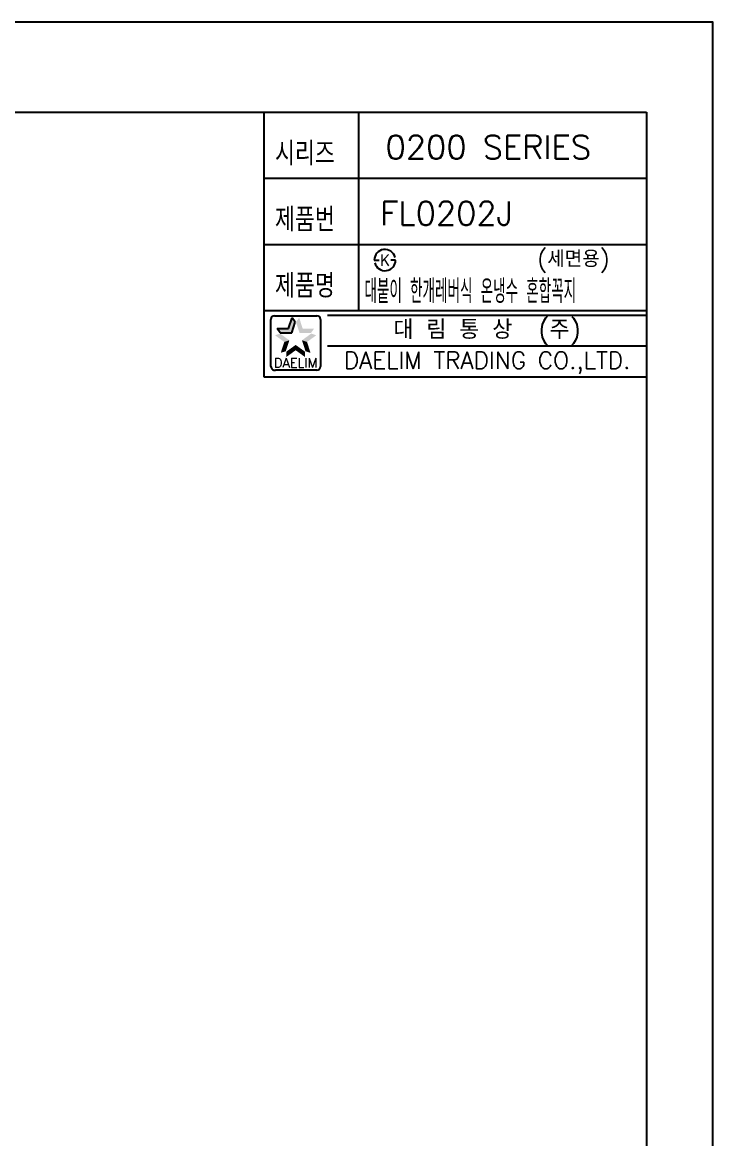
# Model space of a CAD drawing. Extents: x 10582 to 11176, y 338 to 758.
# Drawn here: x 11030.3 to 11176.4, y 521.4 to 757.7 of the extents above; entities that cross this region are included whole.
import ezdxf
from ezdxf.enums import TextEntityAlignment as Align

# ---------------------------------------------------------------- set-up
doc = ezdxf.new("R2010")
doc.units = 0
doc.header["$LTSCALE"] = 7
doc.header["$MEASUREMENT"] = 0
doc.layers.get('0').update_dxf_attribs({"color": 2, "linetype": 'CONTINUOUS'})
doc.layers.add('D', color=2, linetype='CONTINUOUS')
doc.layers.add('TXT', color=4, linetype='CONTINUOUS')
doc.styles.add('GHS', font='romans', dxfattribs={"bigfont": 'ghs'})
doc.styles.add('ROMANS', font='ROMANS.shx', dxfattribs={"height": 3.5})

msp = doc.modelspace()

# ---------------------------------------------------------------- linework, layer by layer
at = {"color": 7}
for p, q in [((11081.41, 738.66), (11081.41, 682.66)), ((11101.41, 738.66), (11101.41, 696.66)), ((11081.41, 724.66), (11162.41, 724.66)), ((11081.41, 710.66), (11162.41, 710.66)), ((11081.41, 696.66), (11162.41, 696.66)), ((11081.41, 682.66), (11162.41, 682.66))]:
    msp.add_line(p, q, dxfattribs=at)
at = {"color": 2, "linetype": 'Continuous'}
for p, q in [((11082.89, 684.8), (11082.89, 694.8)), ((11083.64, 695.55), (11092.64, 695.55)), ((11093.39, 694.8), (11093.39, 684.8)), ((11094.91, 695.66), (11162.41, 695.66)), ((11094.91, 689.16), (11162.41, 689.16)), ((11092.64, 684.05), (11083.89, 684.05))]:
    msp.add_line(p, q, dxfattribs=at)
at = {"color": 2}
for p, q in [((11086.65, 692.84), (11087.4, 695.15)), ((11088.06, 694.23), (11087.4, 695.15)), ((11084.89, 691.93), (11084.22, 692.84)), ((11084.22, 692.84), (11086.65, 692.84)), ((11087.31, 691.93), (11088.06, 694.23)), ((11084.89, 691.93), (11087.31, 691.93))]:
    msp.add_line(p, q, dxfattribs=at)
at = {"linetype": 'Continuous'}
msp.add_lwpolyline([(10582.41, 337.66), (11176.41, 337.66), (11176.41, 757.66), (10582.41, 757.66)], close=True, dxfattribs=at)
at = {"color": 2, "linetype": 'Continuous'}
for centre, radius, start, end in [((11083.64, 694.8), 0.75, 90, 180), ((11092.64, 694.8), 0.75, 0, 90), ((11083.76, 684.92), 0.884, 188.1301, 278.1301), ((11092.64, 684.8), 0.75, 270, 0)]:
    msp.add_arc(centre, radius, start, end, dxfattribs=at)
at = {"color": 2}
for points in [[(11086.65, 692.84), (11087.31, 691.93), (11087.4, 695.15), (11088.06, 694.23)], [(11088.88, 695.15), (11088.21, 694.23), (11089.63, 692.84), (11088.96, 691.93)], [(11084.22, 692.84), (11084.89, 691.93), (11086.65, 692.84), (11087.31, 691.93)], [(11089.63, 692.84), (11088.96, 691.93), (11092.05, 692.84), (11091.39, 691.93)], [(11085.73, 690.01), (11086.8, 690.36), (11083.77, 691.44), (11084.84, 691.79)], [(11084.98, 687.71), (11086.06, 688.06), (11085.73, 690.01), (11086.8, 690.36)], [(11092.51, 691.44), (11091.43, 691.79), (11090.55, 690.01), (11089.47, 690.36)], [(11090.55, 690.01), (11089.47, 690.36), (11091.29, 687.71), (11090.22, 688.06)], [(11088.14, 688.26), (11088.14, 689.39), (11086.18, 686.84), (11086.18, 687.97)], [(11090.1, 686.84), (11090.1, 687.97), (11088.14, 688.26), (11088.14, 689.39)]]:
    msp.add_solid(points, dxfattribs=at)
at = {"layer": 'D'}
for p, q in [((11104.79, 707.34), (11105.29, 707.34)), ((11105.29, 707.34), (11105.79, 707.34)), ((11108.79, 707.34), (11108.29, 707.34)), ((11109.29, 707.34), (11108.79, 707.34))]:
    msp.add_line(p, q, dxfattribs=at)
for start, end in [(15, 180), (195, 0)]:
    msp.add_arc((11107.04, 707.34), 2.25, start, end, dxfattribs=at)
at = {"layer": 'TXT', "color": 4}
for p, q in [((10608.41, 738.66), (11162.41, 738.66)), ((11162.41, 738.66), (11162.41, 348.66))]:
    msp.add_line(p, q, dxfattribs=at)

# ---------------------------------------------------------------- texts
at = {"color": 7, "style": 'GHS'}
for s, p in [('0200 SERIES', (11128.92, 731.24)), ('FL0202J', (11120.07, 717.24))]:
    msp.add_text(s, height=5, dxfattribs=at).set_placement(p, align=Align.MIDDLE)
at = {"style": 'GHS'}
msp.add_text('(세면용)', height=3.5, dxfattribs=at).set_placement((11139.29, 705.84))
at = {"style": 'GHS', "width": 0.5}
msp.add_text('대붙이 한개레버식 온냉수 혼합꼭지', height=5, dxfattribs=at).set_placement((11102.7, 698.22))
at = {"color": 7, "linetype": 'Continuous'}
for s, height, style, p in [('대 림 통 상  (주)', 4, 'GHS', (11128.67, 692.36)), ('DAELIM TRADING CO.,LTD.', 3.6, 'ROMANS', (11128.67, 685.59))]:
    msp.add_text(s, height=height, dxfattribs=dict(at, style=style)).set_placement(p, align=Align.MIDDLE)
at = {"color": 2, "linetype": 'Continuous', "style": 'ROMANS'}
msp.add_text('DAELIM', height=2, dxfattribs=at).set_placement((11088.14, 684.6), align=Align.CENTER)
at = {"layer": 'D', "style": 'GHS', "width": 0.8}
for s, p in [('시리즈', (11083.75, 727.39)), ('제품번', (11083.75, 713.39)), ('제품명', (11083.75, 699.39))]:
    msp.add_text(s, height=5, dxfattribs=at).set_placement(p)
at = {"layer": 'D', "style": 'GHS'}
msp.add_text('K', height=2.39, dxfattribs=at).set_placement((11107.04, 707.34), align=Align.MIDDLE)

doc.saveas('drawing.dxf')
